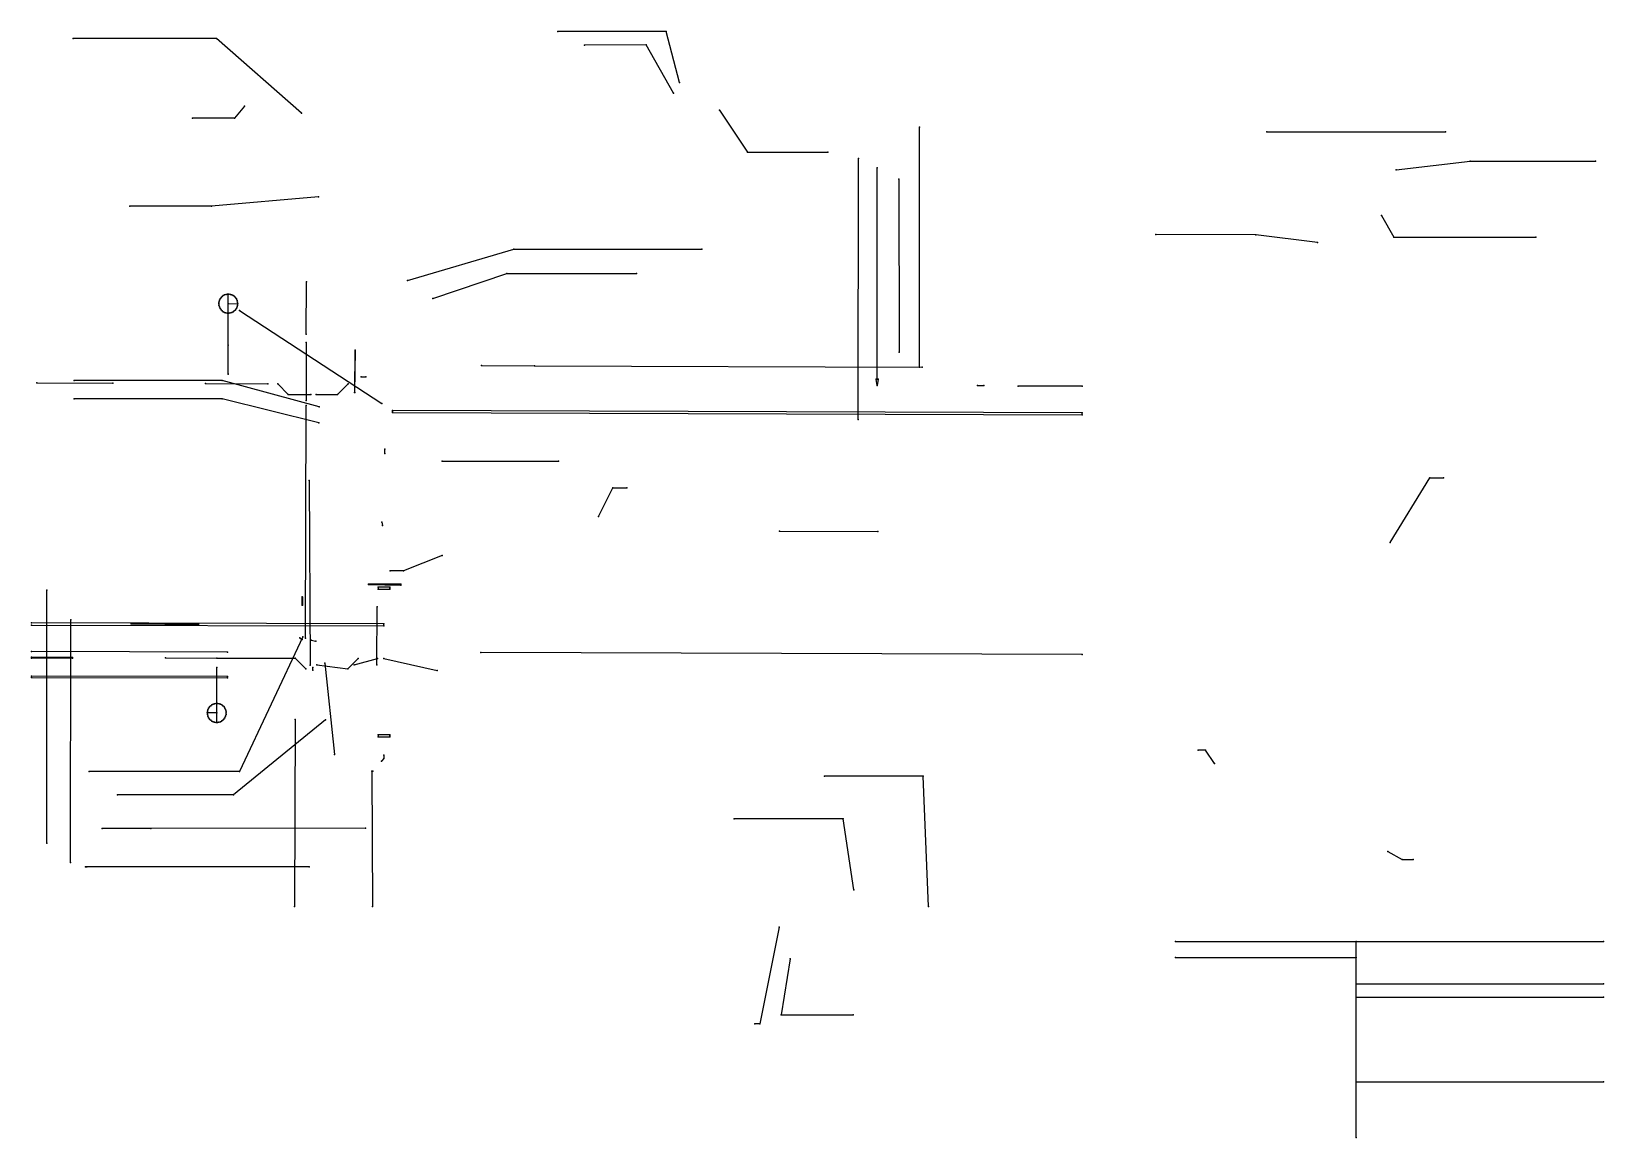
# Model space of a CAD drawing. Header units: metres. Extents: x 51 to 423, y 16 to 278.
import ezdxf

# ---------------------------------------------------------------- set-up
doc = ezdxf.new("R2010")
doc.units = ezdxf.units.M
for name, color, linetype in [('AGUA', 5, 'UTIL_W'), ('ALCANTARILLADO', 3, 'UTIL_SS'), ('DRENAJE', 3, 'UTIL_SD'), ('GAS', 2, 'UTIL_G'), ('VERTICES', 7, 'Continuous')]:
    doc.layers.add(name, color=color, linetype=linetype)
doc.styles.add('LTSTD', font='Arial')
doc.linetypes.add('UTIL_G', pattern='A,4,-3,["G",LTSTD,S=1.2,R=0,X=-1.86,Y=-0.6],-3', length=10)
doc.linetypes.add('UTIL_SD', pattern='A,4,-3,["SD",LTSTD,S=1.2,R=0,X=-2.22,Y=-0.6],-3', length=10)
doc.linetypes.add('UTIL_SS', pattern='A,4,-3,["SS",LTSTD,S=1.2,R=0,X=-2.22,Y=-0.6],-3', length=10)
doc.linetypes.add('UTIL_W', pattern='A,4,-3,["W",LTSTD,S=1.2,R=0,X=-1.86,Y=-0.6],-3', length=10)

msp = doc.modelspace()

# ---------------------------------------------------------------- linework, layer by layer
at = {"layer": 'AGUA'}
for p, q in [((343.67, 254.7), (385.98, 254.7)), ((246.87, 186.53), (246.92, 248.37)), ((251.4, 196.12), (251.4, 246.17)), ((97.65, 211.73), (97.67, 216.22)), ((116.15, 206.78), (116.18, 219.12)), ((100.33, 212.38), (134, 190.33)), ((97.62, 197.33), (97.65, 211.73)), ((97.63, 197.25), (97.65, 204.13)), ((157.63, 199.32), (170.22, 199.28)), ((170.22, 199.28), (262.05, 198.97)), ((52.28, 195.18), (70.28, 195.12)), ((92.28, 195.05), (107.03, 195)), ((109.37, 194.98), (111.88, 192.48)), ((123.55, 192.45), (126.05, 194.95)), ((129.13, 196.65), (130.25, 196.65)), ((275.13, 194.57), (276.65, 194.57)), ((299.95, 194.4), (284.75, 194.45)), ((111.88, 192.48), (117.25, 192.47)), ((118.45, 192.47), (123.55, 192.45)), ((115.97, 134.7), (116.12, 189.85)), ((134.73, 178.5), (134.73, 179.48)), ((148.33, 176.65), (175.92, 176.65)), ((116.83, 172.1), (117.07, 128.35)), ((134.05, 162.17), (134.2, 161.38)), ((115.13, 142.5), (115.13, 144.5)), ((115.22, 144.42), (115.22, 142.5)), ((132.83, 128.38), (132.9, 142.13)), ((60.28, 81.58), (60.33, 139.07)), ((114.58, 134.82), (115.2, 134.38)), ((117.3, 134.22), (118.42, 134.03)), ((97.45, 131.43), (51.03, 131.53)), ((299.95, 130.87), (157.47, 131.3)), ((60.75, 130.17), (51.03, 130.18)), ((60.75, 129.97), (51.03, 129.98)), ((94.93, 119.23), (94.95, 127.77)), ((113.52, 129.95), (116.03, 127.45)), ((117.7, 127.1), (117.7, 127.75)), ((118.67, 128.37), (125.95, 127.42)), ((120.57, 128.83), (122.83, 107.13)), ((125.95, 127.42), (128.47, 129.92)), ((127.45, 128.42), (133.02, 129.92)), ((134.55, 129.9), (147.13, 127.02)), ((94.92, 114.77), (94.93, 119.23)), ((113.47, 115.45), (113.37, 71.15)), ((322.08, 62.88), (423.45, 62.88)), ((364.87, 52.85), (423.45, 52.85)), ((364.87, 49.68), (423.45, 49.68)), ((364.87, 29.57), (423.45, 29.57))]:
    msp.add_line(p, q, dxfattribs=at)
for points in [[(114.98, 259.15), (94.9, 276.8), (60.88, 276.8)], [(203.12, 263.87), (196.65, 275.28), (182.08, 275.25)], [(101.47, 260.77), (99.17, 257.9), (89.17, 257.9)], [(214.03, 259.83), (220.68, 249.85), (239.7, 249.85)], [(374.35, 245.72), (391.88, 247.75), (421.58, 247.72)], [(97.67, 213.98), (99.9, 213.97), (99.87, 214.37), (99.77, 214.73), (99.59, 215.11), (99.36, 215.43), (99.1, 215.7), (98.81, 215.9), (98.49, 216.06), (98.16, 216.16), (97.82, 216.21), (97.47, 216.21), (97.13, 216.15), (96.8, 216.04), (96.49, 215.89), (96.21, 215.68), (95.95, 215.42), (95.74, 215.12), (95.57, 214.77), (95.45, 214.37), (95.42, 213.98), (95.45, 213.6), (95.56, 213.2), (95.73, 212.84), (95.94, 212.53), (96.2, 212.28), (96.48, 212.07), (96.79, 211.91), (97.11, 211.8), (97.45, 211.74), (97.8, 211.74), (98.14, 211.79), (98.47, 211.89), (98.79, 212.04), (99.08, 212.25), (99.35, 212.51), (99.58, 212.83), (99.77, 213.2), (99.87, 213.58), (99.9, 213.97)], [(116.15, 204.78), (116.12, 192.47), (116.12, 191.05)], [(127.62, 192.93), (127.7, 202.98), (127.57, 192.93)], [(119.17, 189.53), (96.25, 195.8), (61.18, 195.8)], [(251.65, 196.12), (251.4, 194.62), (251.15, 196.12)], [(136.58, 188.42), (136.58, 188.17), (299.95, 187.6), (299.95, 188.1), (136.58, 188.67), (136.58, 188.42)], [(372.92, 157.42), (382.27, 172.72), (385.5, 172.72)], [(148.32, 154.28), (139.18, 150.68), (135.98, 150.68)], [(130.87, 147.42), (138.5, 147.3), (138.5, 147.5), (130.87, 147.52)], [(135.97, 146.58), (135.97, 146.83), (133.17, 146.83), (133.17, 146.33), (135.97, 146.33)], [(51.03, 137.83), (134.55, 137.65), (134.55, 138.15), (51.03, 138.33)], [(115.35, 135), (100.3, 103.15), (64.73, 103.15)], [(82.77, 130.02), (94.97, 130), (113.52, 129.95)], [(51.03, 125.43), (97.45, 125.33), (97.45, 125.63), (51.03, 125.73)], [(94.93, 117), (92.68, 117), (92.72, 116.62), (92.82, 116.23), (93, 115.86), (93.22, 115.55), (93.49, 115.28), (93.78, 115.08), (94.1, 114.92), (94.43, 114.82), (94.78, 114.77), (95.12, 114.77), (95.46, 114.83), (95.79, 114.93), (96.1, 115.09), (96.39, 115.29), (96.64, 115.55), (96.85, 115.85), (97.02, 116.2), (97.13, 116.6), (97.17, 117), (97.13, 117.38), (97.03, 117.78), (96.86, 118.13), (96.65, 118.44), (96.4, 118.69), (96.11, 118.9), (95.8, 119.06), (95.47, 119.16), (95.12, 119.22), (94.78, 119.23), (94.43, 119.18), (94.1, 119.08), (93.78, 118.93), (93.49, 118.72), (93.23, 118.46), (93.01, 118.14), (92.83, 117.77), (92.72, 117.4), (92.68, 117)], [(120.72, 115.33), (98.88, 97.57), (71.45, 97.57)], [(135.93, 111.57), (135.93, 111.82), (133.13, 111.82), (133.13, 111.32), (135.93, 111.32)], [(331.32, 104.98), (329.12, 108.17), (327.42, 108.17)], [(134.53, 107.02), (134.53, 106.17), (133.93, 105.58)], [(131.93, 103.17), (131.68, 103.17), (131.85, 71.15)], [(263.55, 71.15), (262.25, 102.03), (238.9, 102.03)], [(130.15, 89.67), (79.3, 89.63), (67.75, 89.63)], [(372.32, 84.2), (375.78, 82.3), (378.37, 82.3)], [(116.83, 80.57), (63.87, 80.57), (64.15, 80.57)], [(228.2, 66.27), (223.58, 43.37), (222.43, 43.37)]]:
    msp.add_lwpolyline(points, dxfattribs=at)
at = {"layer": 'ALCANTARILLADO'}
msp.add_line((228.25, 160.05), (251.53, 160), dxfattribs=at)
for points in [[(119.07, 239.32), (93.7, 237.07), (74.37, 237.07)], [(355.68, 228.45), (341.05, 230.3), (317.42, 230.35)], [(140.13, 219.45), (165.32, 226.9), (209.88, 226.9)], [(119.15, 185.77), (96.25, 191.45), (61.18, 191.45)], [(90.63, 138), (74.63, 138.08), (90.63, 137.95)]]:
    msp.add_lwpolyline(points, dxfattribs=at)
at = {"layer": 'DRENAJE'}
msp.add_line((322.08, 59.02), (364.87, 59.02), dxfattribs=at)
for points in [[(370.87, 234.9), (373.77, 229.73), (407.4, 229.73)], [(185.35, 163.52), (188.73, 170.33), (192.05, 170.33)], [(230.75, 58.77), (228.6, 45.47), (245.67, 45.47)]]:
    msp.add_lwpolyline(points, dxfattribs=at)
at = {"layer": 'GAS'}
for p, q in [((261.42, 198.95), (261.43, 255.83)), ((256.53, 243.47), (256.55, 202.48)), ((54.65, 86.12), (54.67, 146.07)), ((364.87, 16.38), (364.87, 62.88))]:
    msp.add_line(p, q, dxfattribs=at)
for points in [[(204.57, 266.38), (201.43, 278.48), (175.75, 278.48)], [(146.1, 215.2), (163.63, 221.13), (194.33, 221.13)], [(245.83, 75.07), (243.32, 91.93), (217.5, 91.93)]]:
    msp.add_lwpolyline(points, dxfattribs=at)
at = {"layer": 'VERTICES'}
for p in [(60.88, 276.8), (94.9, 276.8), (175.75, 278.48), (201.43, 278.48), (182.08, 275.25), (196.65, 275.28), (204.57, 266.38), (101.47, 260.77), (203.12, 263.87), (89.17, 257.9), (99.17, 257.9), (114.98, 259.15), (214.03, 259.83), (261.43, 255.83), (343.67, 254.7), (385.98, 254.7), (220.68, 249.85), (239.7, 249.85), (246.92, 248.37), (251.4, 246.17), (391.88, 247.75), (421.58, 247.72), (256.53, 243.47), (374.35, 245.72), (119.07, 239.32), (74.37, 237.07), (93.7, 237.07), (370.87, 234.9), (317.42, 230.35), (341.05, 230.3), (355.68, 228.45), (373.77, 229.73), (407.4, 229.73), (165.32, 226.9), (209.88, 226.9), (163.63, 221.13), (194.33, 221.13), (96.8, 216.04), (97.13, 216.15), (97.47, 216.21), (97.67, 216.22), (97.82, 216.21), (98.16, 216.16), (98.49, 216.06), (116.18, 219.12), (140.13, 219.45), (95.42, 213.98), (95.45, 214.37), (95.45, 213.6), (95.56, 213.2), (95.57, 214.77), (95.73, 212.84), (95.74, 215.12), (95.94, 212.53), (95.95, 215.42), (96.21, 215.68), (96.49, 215.89), (97.67, 213.98), (98.81, 215.9), (99.1, 215.7), (99.35, 212.51), (99.36, 215.43), (99.58, 212.83), (99.59, 215.11), (99.77, 214.73), (99.77, 213.2), (99.87, 214.37), (99.87, 213.58), (99.9, 213.97), (99.9, 213.97), (100.33, 212.38), (146.1, 215.2), (96.2, 212.28), (96.48, 212.07), (96.79, 211.91), (97.11, 211.8), (97.45, 211.74), (97.65, 211.73), (97.65, 211.73), (97.8, 211.74), (98.14, 211.79), (98.47, 211.89), (98.79, 212.04), (99.08, 212.25), (116.15, 206.78), (97.65, 204.13), (116.15, 204.78), (127.7, 202.98), (256.55, 202.48), (157.63, 199.32), (170.22, 199.28), (170.22, 199.28), (261.42, 198.95), (262.05, 198.97), (52.28, 195.18), (61.18, 195.8), (70.28, 195.12), (92.28, 195.05), (96.25, 195.8), (97.62, 197.33), (97.63, 197.25), (107.03, 195), (109.37, 194.98), (126.05, 194.95), (129.13, 196.65), (130.25, 196.65), (251.15, 196.12), (251.4, 196.12), (251.4, 194.62), (251.65, 196.12), (275.13, 194.57), (276.65, 194.57), (284.75, 194.45), (299.95, 194.4), (61.18, 191.45), (96.25, 191.45), (111.88, 192.48), (111.88, 192.48), (116.12, 192.47), (116.12, 191.05), (117.25, 192.47), (118.45, 192.47), (123.55, 192.45), (123.55, 192.45), (127.57, 192.93), (127.62, 192.93), (134, 190.33), (116.12, 189.85), (119.17, 189.53), (136.58, 188.67), (136.58, 188.42), (136.58, 188.42), (136.58, 188.17), (246.87, 186.53), (299.95, 188.1), (299.95, 187.6), (119.15, 185.77), (134.73, 179.48), (134.73, 178.5), (148.33, 176.65), (175.92, 176.65), (116.83, 172.1), (382.27, 172.72), (385.5, 172.72), (188.73, 170.33), (192.05, 170.33), (134.05, 162.17), (134.2, 161.38), (185.35, 163.52), (228.25, 160.05), (251.53, 160), (372.92, 157.42), (148.32, 154.28), (135.98, 150.68), (139.18, 150.68), (54.67, 146.07), (130.87, 147.52), (130.87, 147.42), (133.17, 146.83), (133.17, 146.33), (135.97, 146.83), (135.97, 146.58), (135.97, 146.33), (138.5, 147.5), (138.5, 147.3), (115.13, 144.5), (115.13, 142.5), (115.22, 144.42), (115.22, 142.5), (132.9, 142.13), (51.03, 138.33), (51.03, 137.83), (60.33, 139.07), (74.63, 138.08), (90.63, 138), (90.63, 137.95), (134.55, 138.15), (114.58, 134.82), (115.2, 134.38), (115.35, 135), (115.97, 134.7), (117.3, 134.22), (134.55, 137.65), (51.03, 131.53), (97.45, 131.43), (118.42, 134.03), (157.47, 131.3), (299.95, 130.87), (51.03, 130.18), (51.03, 129.98), (60.75, 130.17), (60.75, 129.97), (82.77, 130.02), (94.95, 127.77), (94.97, 130), (113.52, 129.95), (113.52, 129.95), (116.03, 127.45), (117.07, 128.35), (117.7, 127.75), (117.7, 127.1), (118.67, 128.37), (120.57, 128.83), (125.95, 127.42), (125.95, 127.42), (127.45, 128.42), (128.47, 129.92), (132.83, 128.38), (133.02, 129.92), (134.55, 129.9), (147.13, 127.02), (51.03, 125.73), (51.03, 125.43), (97.45, 125.63), (97.45, 125.33), (94.43, 119.18), (94.78, 119.23), (94.93, 119.23), (94.93, 119.23), (95.12, 119.22), (92.68, 117), (92.68, 117), (92.72, 117.4), (92.72, 116.62), (92.82, 116.23), (92.83, 117.77), (93, 115.86), (93.01, 118.14), (93.22, 115.55), (93.23, 118.46), (93.49, 118.72), (93.78, 118.93), (94.1, 119.08), (94.93, 117), (95.47, 119.16), (95.8, 119.06), (96.11, 118.9), (96.4, 118.69), (96.64, 115.55), (96.65, 118.44), (96.85, 115.85), (96.86, 118.13), (97.02, 116.2), (97.03, 117.78), (97.13, 117.38), (97.13, 116.6), (97.17, 117), (113.47, 115.45), (93.49, 115.28), (93.78, 115.08), (94.1, 114.92), (94.43, 114.82), (94.78, 114.77), (94.92, 114.77), (95.12, 114.77), (95.46, 114.83), (95.79, 114.93), (96.1, 115.09), (96.39, 115.29), (120.72, 115.33), (133.13, 111.82), (135.93, 111.82), (133.13, 111.32), (135.93, 111.57), (135.93, 111.32), (327.42, 108.17), (329.12, 108.17), (122.83, 107.13), (133.93, 105.58), (134.53, 107.02), (134.53, 106.17), (331.32, 104.98), (64.73, 103.15), (100.3, 103.15), (131.68, 103.17), (131.93, 103.17), (238.9, 102.03), (262.25, 102.03), (71.45, 97.57), (98.88, 97.57), (67.75, 89.63), (79.3, 89.63), (130.15, 89.67), (217.5, 91.93), (243.32, 91.93), (54.65, 86.12), (372.32, 84.2), (375.78, 82.3), (378.37, 82.3), (60.28, 81.58), (63.87, 80.57), (64.15, 80.57), (116.83, 80.57), (245.83, 75.07), (113.37, 71.15), (131.85, 71.15), (263.55, 71.15), (228.2, 66.27), (322.08, 62.88), (364.87, 62.88), (423.45, 62.88), (230.75, 58.77), (322.08, 59.02), (364.87, 59.02), (364.87, 52.85), (423.45, 52.85), (364.87, 49.68), (423.45, 49.68), (228.6, 45.47), (245.67, 45.47), (222.43, 43.37), (223.58, 43.37), (364.87, 29.57), (423.45, 29.57), (364.87, 16.38)]:
    msp.add_point(p, dxfattribs=at)

doc.saveas('drawing.dxf')
